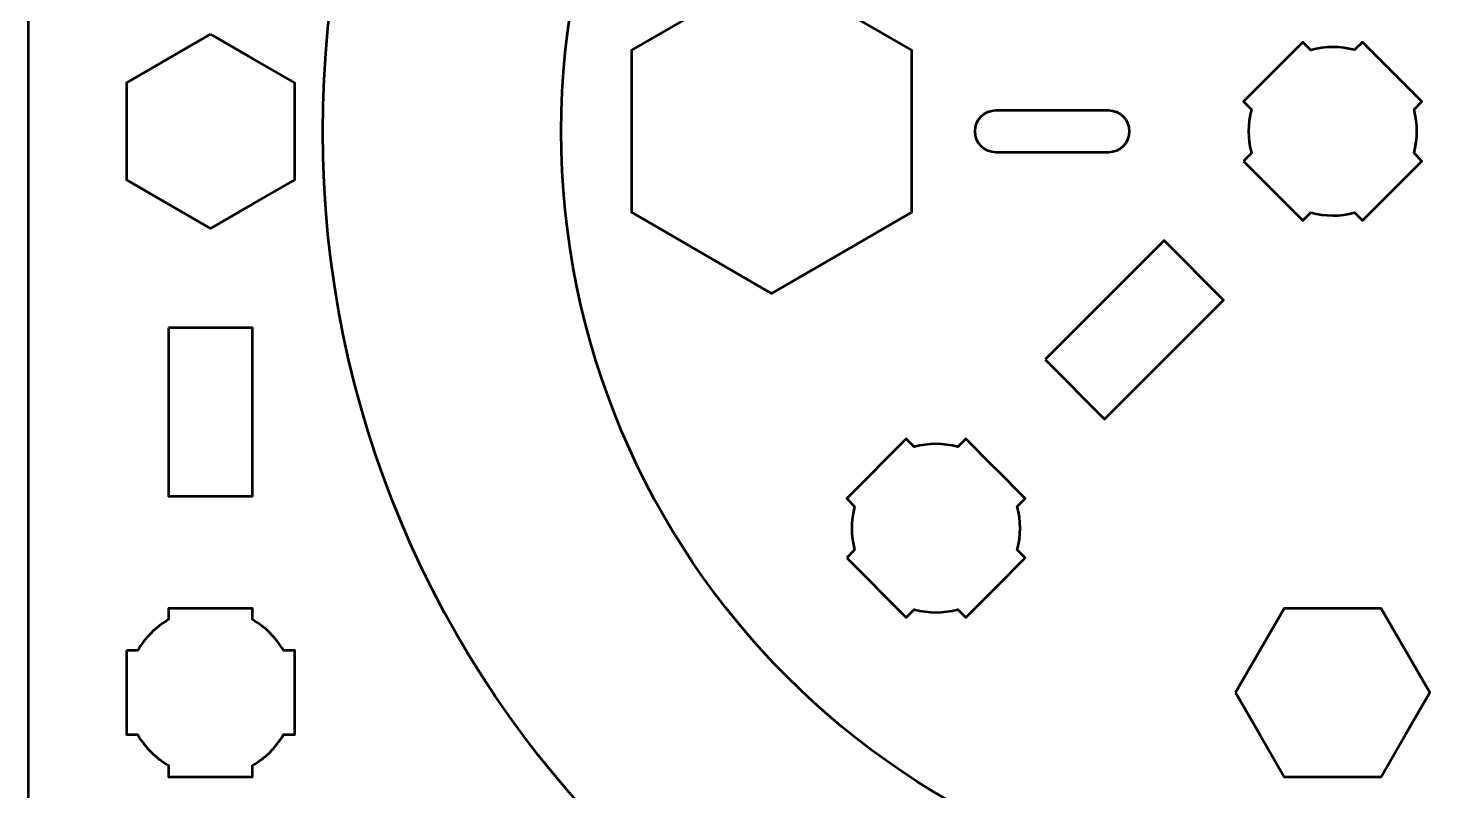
# Model space of a CAD drawing. Header units: centimetres. Extents: x -35.2 to 14.2, y -19.5 to -10.2.
# Drawn here: x 4.85 to 9.87, y -17.2 to -14.48 of the extents above; entities that cross this region are included whole.
import ezdxf

# ---------------------------------------------------------------- set-up
doc = ezdxf.new("R2010")
doc.units = ezdxf.units.CM
doc.header["$MEASUREMENT"] = 0
doc.layers.add('Layer 1', color=7, linetype='Continuous')

msp = doc.modelspace()

# ---------------------------------------------------------------- linework, layer by layer
at = {"layer": 'Layer 1', "lineweight": 53}
for centre, major_axis in [((9.49999, -14.85001), (0, 3.6)), ((9.49999, -14.85), (0, 2.75))]:
    msp.add_ellipse(centre, major_axis=major_axis, ratio=1, dxfattribs=at)
for points, knots in [([(5.35005, -10.19995), (5.35005, -10.19995), (13.64995, -10.19995), (13.64995, -10.19995), (13.64995, -10.19995), (13.92695, -10.19995), (14.15005, -10.42305), (14.15005, -10.70005), (14.15005, -10.70005), (14.15005, -10.70005), (14.15005, -18.99995), (14.15005, -18.99995), (14.15005, -18.99995), (14.15005, -19.27695), (13.92695, -19.50005), (13.64995, -19.50005), (13.64995, -19.50005), (13.64995, -19.50005), (5.35005, -19.50005), (5.35005, -19.50005), (5.35005, -19.50005), (5.07305, -19.50005), (4.84995, -19.27695), (4.84995, -18.99995), (4.84995, -18.99995), (4.84995, -18.99995), (4.84995, -10.70005), (4.84995, -10.70005), (4.84995, -10.70005), (4.84995, -10.42305), (5.07305, -10.19995), (5.35005, -10.19995)], [0, 0, 0, 0, 0.125, 0.125, 0.125, 0.125, 0.25, 0.25, 0.25, 0.25, 0.375, 0.375, 0.375, 0.375, 0.5, 0.5, 0.5, 0.5, 0.625, 0.625, 0.625, 0.625, 0.75, 0.75, 0.75, 0.75, 0.875, 0.875, 0.875, 0.875, 1, 1, 1, 1]), ([(7.5, -14.27263), (7.5, -14.27263), (7.75, -14.41697), (7.75, -14.41697), (7.75, -14.41697), (7.75, -14.41697), (8, -14.56131), (8, -14.56131), (8, -14.56131), (8, -14.56131), (8, -14.84999), (8, -14.84999), (8, -14.84999), (8, -14.84999), (8, -15.13867), (8, -15.13867), (8, -15.13867), (8, -15.13867), (7.75, -15.28301), (7.75, -15.28301), (7.75, -15.28301), (7.75, -15.28301), (7.5, -15.42735), (7.5, -15.42735), (7.5, -15.42735), (7.5, -15.42735), (7.25, -15.28301), (7.25, -15.28301), (7.25, -15.28301), (7.25, -15.28301), (7, -15.13867), (7, -15.13867), (7, -15.13867), (7, -15.13867), (7, -14.84999), (7, -14.84999), (7, -14.84999), (7, -14.84999), (7, -14.56131), (7, -14.56131), (7, -14.56131), (7, -14.56131), (7.25, -14.41697), (7.25, -14.41697), (7.25, -14.41697), (7.25, -14.41697), (7.5, -14.27263), (7.5, -14.27263)], [0, 0, 0, 0, 0.0833333, 0.0833333, 0.0833333, 0.0833333, 0.1666667, 0.1666667, 0.1666667, 0.1666667, 0.25, 0.25, 0.25, 0.25, 0.3333333, 0.3333333, 0.3333333, 0.3333333, 0.4166667, 0.4166667, 0.4166667, 0.4166667, 0.5, 0.5, 0.5, 0.5, 0.5833333, 0.5833333, 0.5833333, 0.5833333, 0.6666667, 0.6666667, 0.6666667, 0.6666667, 0.75, 0.75, 0.75, 0.75, 0.8333333, 0.8333333, 0.8333333, 0.8333333, 0.9166667, 0.9166667, 0.9166667, 0.9166667, 1, 1, 1, 1]), ([(5.5, -14.50357), (5.5, -14.50357), (5.65, -14.59018), (5.65, -14.59018), (5.65, -14.59018), (5.65, -14.59018), (5.8, -14.67678), (5.8, -14.67678), (5.8, -14.67678), (5.8, -14.67678), (5.8, -14.84998), (5.8, -14.84998), (5.8, -14.84998), (5.8, -14.84998), (5.8, -15.02318), (5.8, -15.02318), (5.8, -15.02318), (5.8, -15.02318), (5.65, -15.10978), (5.65, -15.10978), (5.65, -15.10978), (5.65, -15.10978), (5.5, -15.19639), (5.5, -15.19639), (5.5, -15.19639), (5.5, -15.19639), (5.35, -15.10978), (5.35, -15.10978), (5.35, -15.10978), (5.35, -15.10978), (5.2, -15.02318), (5.2, -15.02318), (5.2, -15.02318), (5.2, -15.02318), (5.2, -14.84998), (5.2, -14.84998), (5.2, -14.84998), (5.2, -14.84998), (5.2, -14.67678), (5.2, -14.67678), (5.2, -14.67678), (5.2, -14.67678), (5.35, -14.59018), (5.35, -14.59018), (5.35, -14.59018), (5.35, -14.59018), (5.5, -14.50357), (5.5, -14.50357)], [0, 0, 0, 0, 0.0833333, 0.0833333, 0.0833333, 0.0833333, 0.1666667, 0.1666667, 0.1666667, 0.1666667, 0.25, 0.25, 0.25, 0.25, 0.3333333, 0.3333333, 0.3333333, 0.3333333, 0.4166667, 0.4166667, 0.4166667, 0.4166667, 0.5, 0.5, 0.5, 0.5, 0.5833333, 0.5833333, 0.5833333, 0.5833333, 0.6666667, 0.6666667, 0.6666667, 0.6666667, 0.75, 0.75, 0.75, 0.75, 0.8333333, 0.8333333, 0.8333333, 0.8333333, 0.9166667, 0.9166667, 0.9166667, 0.9166667, 1, 1, 1, 1]), ([(9.18179, -14.95606), (9.18179, -14.95606), (9.21021, -14.92763), (9.21021, -14.92763), (9.21021, -14.92763), (9.19664, -14.87683), (9.19666, -14.82317), (9.21023, -14.77237), (9.21023, -14.77237), (9.21023, -14.77237), (9.18179, -14.74393), (9.18179, -14.74393), (9.18179, -14.74393), (9.18179, -14.74393), (9.39392, -14.5318), (9.39392, -14.5318), (9.39392, -14.5318), (9.39392, -14.5318), (9.42234, -14.56021), (9.42234, -14.56021), (9.42234, -14.56021), (9.47315, -14.54664), (9.52685, -14.54661), (9.57768, -14.56016), (9.57768, -14.56016), (9.57768, -14.56016), (9.60605, -14.5318), (9.60605, -14.5318), (9.60605, -14.5318), (9.60605, -14.5318), (9.70888, -14.63462), (9.70888, -14.63462), (9.70888, -14.63462), (9.70888, -14.63462), (9.71221, -14.63787), (9.71221, -14.63787), (9.71221, -14.63787), (9.71221, -14.63787), (9.71545, -14.64119), (9.71545, -14.64119), (9.71545, -14.64119), (9.71545, -14.64119), (9.81818, -14.74393), (9.81818, -14.74393), (9.81818, -14.74393), (9.81818, -14.74393), (9.78985, -14.77226), (9.78985, -14.77226), (9.78985, -14.77226), (9.80344, -14.82312), (9.80345, -14.87686), (9.78986, -14.92773), (9.78986, -14.92773), (9.78986, -14.92773), (9.81818, -14.95606), (9.81818, -14.95606), (9.81818, -14.95606), (9.81818, -14.95606), (9.71687, -15.05737), (9.71687, -15.05737), (9.71687, -15.05737), (9.71687, -15.05737), (9.71221, -15.06215), (9.71221, -15.06215), (9.71221, -15.06215), (9.71221, -15.06215), (9.70743, -15.06681), (9.70743, -15.06681), (9.70743, -15.06681), (9.70743, -15.06681), (9.60605, -15.16819), (9.60605, -15.16819), (9.60605, -15.16819), (9.60605, -15.16819), (9.5777, -15.13984), (9.5777, -15.13984), (9.5777, -15.13984), (9.52685, -15.1534), (9.47314, -15.15339), (9.42231, -15.1398), (9.42231, -15.1398), (9.42231, -15.1398), (9.39392, -15.16819), (9.39392, -15.16819), (9.39392, -15.16819), (9.39392, -15.16819), (9.18179, -14.95606), (9.18179, -14.95606)], [0, 0, 0, 0, 0.0454545, 0.0454545, 0.0454545, 0.0454545, 0.0909091, 0.0909091, 0.0909091, 0.0909091, 0.1363636, 0.1363636, 0.1363636, 0.1363636, 0.1818182, 0.1818182, 0.1818182, 0.1818182, 0.2272727, 0.2272727, 0.2272727, 0.2272727, 0.2727273, 0.2727273, 0.2727273, 0.2727273, 0.3181818, 0.3181818, 0.3181818, 0.3181818, 0.3636364, 0.3636364, 0.3636364, 0.3636364, 0.4090909, 0.4090909, 0.4090909, 0.4090909, 0.4545455, 0.4545455, 0.4545455, 0.4545455, 0.5, 0.5, 0.5, 0.5, 0.5454545, 0.5454545, 0.5454545, 0.5454545, 0.5909091, 0.5909091, 0.5909091, 0.5909091, 0.6363636, 0.6363636, 0.6363636, 0.6363636, 0.6818182, 0.6818182, 0.6818182, 0.6818182, 0.7272727, 0.7272727, 0.7272727, 0.7272727, 0.7727273, 0.7727273, 0.7727273, 0.7727273, 0.8181818, 0.8181818, 0.8181818, 0.8181818, 0.8636364, 0.8636364, 0.8636364, 0.8636364, 0.9090909, 0.9090909, 0.9090909, 0.9090909, 0.9545455, 0.9545455, 0.9545455, 0.9545455, 1, 1, 1, 1]), ([(8.3, -14.775), (8.25859, -14.775), (8.225, -14.80859), (8.225, -14.85), (8.225, -14.85), (8.225, -14.89141), (8.25859, -14.925), (8.3, -14.925), (8.3, -14.925), (8.3, -14.925), (8.7, -14.925), (8.7, -14.925), (8.7, -14.925), (8.74141, -14.925), (8.775, -14.89141), (8.775, -14.85), (8.775, -14.85), (8.775, -14.80859), (8.74141, -14.775), (8.7, -14.775), (8.7, -14.775), (8.7, -14.775), (8.3, -14.775), (8.3, -14.775)], [0, 0, 0, 0, 0.1666667, 0.1666667, 0.1666667, 0.1666667, 0.3333333, 0.3333333, 0.3333333, 0.3333333, 0.5, 0.5, 0.5, 0.5, 0.6666667, 0.6666667, 0.6666667, 0.6666667, 0.8333333, 0.8333333, 0.8333333, 0.8333333, 1, 1, 1, 1]), ([(8.47465, -15.66322), (8.47465, -15.66322), (8.89892, -15.23895), (8.89892, -15.23895), (8.89892, -15.23895), (8.89892, -15.23895), (9.11105, -15.45109), (9.11105, -15.45109), (9.11105, -15.45109), (9.11105, -15.45109), (8.68678, -15.87536), (8.68678, -15.87536), (8.68678, -15.87536), (8.68678, -15.87536), (8.47465, -15.66322), (8.47465, -15.66322)], [0, 0, 0, 0, 0.25, 0.25, 0.25, 0.25, 0.5, 0.5, 0.5, 0.5, 0.75, 0.75, 0.75, 0.75, 1, 1, 1, 1]), ([(5.35005, -15.55003), (5.35005, -15.55003), (5.65005, -15.55003), (5.65005, -15.55003), (5.65005, -15.55003), (5.65005, -15.55003), (5.65005, -16.15003), (5.65005, -16.15003), (5.65005, -16.15003), (5.65005, -16.15003), (5.35005, -16.15003), (5.35005, -16.15003), (5.35005, -16.15003), (5.35005, -16.15003), (5.35005, -15.55003), (5.35005, -15.55003)], [0, 0, 0, 0, 0.25, 0.25, 0.25, 0.25, 0.5, 0.5, 0.5, 0.5, 0.75, 0.75, 0.75, 0.75, 1, 1, 1, 1]), ([(7.76757, -16.37027), (7.76757, -16.37027), (7.79599, -16.34184), (7.79599, -16.34184), (7.79599, -16.34184), (7.78242, -16.29104), (7.78244, -16.23738), (7.79601, -16.18658), (7.79601, -16.18658), (7.79601, -16.18658), (7.76757, -16.15814), (7.76757, -16.15814), (7.76757, -16.15814), (7.76757, -16.15814), (7.9797, -15.94601), (7.9797, -15.94601), (7.9797, -15.94601), (7.9797, -15.94601), (8.00812, -15.97442), (8.00812, -15.97442), (8.00812, -15.97442), (8.05893, -15.96085), (8.11263, -15.96082), (8.16346, -15.97437), (8.16346, -15.97437), (8.16346, -15.97437), (8.19183, -15.94601), (8.19183, -15.94601), (8.19183, -15.94601), (8.19183, -15.94601), (8.29466, -16.04883), (8.29466, -16.04883), (8.29466, -16.04883), (8.29466, -16.04883), (8.29799, -16.05208), (8.29799, -16.05208), (8.29799, -16.05208), (8.29799, -16.05208), (8.30123, -16.0554), (8.30123, -16.0554), (8.30123, -16.0554), (8.30123, -16.0554), (8.40396, -16.15814), (8.40396, -16.15814), (8.40396, -16.15814), (8.40396, -16.15814), (8.37563, -16.18647), (8.37563, -16.18647), (8.37563, -16.18647), (8.38922, -16.23733), (8.38923, -16.29107), (8.37564, -16.34194), (8.37564, -16.34194), (8.37564, -16.34194), (8.40396, -16.37027), (8.40396, -16.37027), (8.40396, -16.37027), (8.40396, -16.37027), (8.30265, -16.47158), (8.30265, -16.47158), (8.30265, -16.47158), (8.30265, -16.47158), (8.29799, -16.47636), (8.29799, -16.47636), (8.29799, -16.47636), (8.29799, -16.47636), (8.29321, -16.48102), (8.29321, -16.48102), (8.29321, -16.48102), (8.29321, -16.48102), (8.19183, -16.5824), (8.19183, -16.5824), (8.19183, -16.5824), (8.19183, -16.5824), (8.16348, -16.55405), (8.16348, -16.55405), (8.16348, -16.55405), (8.11263, -16.56761), (8.05892, -16.5676), (8.00809, -16.55401), (8.00809, -16.55401), (8.00809, -16.55401), (7.9797, -16.5824), (7.9797, -16.5824), (7.9797, -16.5824), (7.9797, -16.5824), (7.76757, -16.37027), (7.76757, -16.37027)], [0, 0, 0, 0, 0.0454545, 0.0454545, 0.0454545, 0.0454545, 0.0909091, 0.0909091, 0.0909091, 0.0909091, 0.1363636, 0.1363636, 0.1363636, 0.1363636, 0.1818182, 0.1818182, 0.1818182, 0.1818182, 0.2272727, 0.2272727, 0.2272727, 0.2272727, 0.2727273, 0.2727273, 0.2727273, 0.2727273, 0.3181818, 0.3181818, 0.3181818, 0.3181818, 0.3636364, 0.3636364, 0.3636364, 0.3636364, 0.4090909, 0.4090909, 0.4090909, 0.4090909, 0.4545455, 0.4545455, 0.4545455, 0.4545455, 0.5, 0.5, 0.5, 0.5, 0.5454545, 0.5454545, 0.5454545, 0.5454545, 0.5909091, 0.5909091, 0.5909091, 0.5909091, 0.6363636, 0.6363636, 0.6363636, 0.6363636, 0.6818182, 0.6818182, 0.6818182, 0.6818182, 0.7272727, 0.7272727, 0.7272727, 0.7272727, 0.7727273, 0.7727273, 0.7727273, 0.7727273, 0.8181818, 0.8181818, 0.8181818, 0.8181818, 0.8636364, 0.8636364, 0.8636364, 0.8636364, 0.9090909, 0.9090909, 0.9090909, 0.9090909, 0.9545455, 0.9545455, 0.9545455, 0.9545455, 1, 1, 1, 1]), ([(5.19999, -16.69997), (5.19999, -16.69997), (5.24019, -16.69997), (5.24019, -16.69997), (5.24019, -16.69997), (5.26652, -16.65445), (5.30448, -16.61652), (5.34999, -16.59019), (5.34999, -16.59019), (5.34999, -16.59019), (5.34999, -16.54997), (5.34999, -16.54997), (5.34999, -16.54997), (5.34999, -16.54997), (5.64999, -16.54997), (5.64999, -16.54997), (5.64999, -16.54997), (5.64999, -16.54997), (5.64999, -16.59016), (5.64999, -16.59016), (5.64999, -16.59016), (5.69552, -16.61649), (5.73351, -16.65444), (5.75987, -16.69997), (5.75987, -16.69997), (5.75987, -16.69997), (5.79999, -16.69997), (5.79999, -16.69997), (5.79999, -16.69997), (5.79999, -16.69997), (5.79999, -16.84539), (5.79999, -16.84539), (5.79999, -16.84539), (5.79999, -16.84539), (5.80005, -16.85004), (5.80005, -16.85004), (5.80005, -16.85004), (5.80005, -16.85004), (5.79999, -16.85468), (5.79999, -16.85468), (5.79999, -16.85468), (5.79999, -16.85468), (5.79999, -16.99997), (5.79999, -16.99997), (5.79999, -16.99997), (5.79999, -16.99997), (5.75992, -16.99997), (5.75992, -16.99997), (5.75992, -16.99997), (5.73357, -17.04554), (5.69557, -17.08355), (5.64999, -17.10991), (5.64999, -17.10991), (5.64999, -17.10991), (5.64999, -17.14997), (5.64999, -17.14997), (5.64999, -17.14997), (5.64999, -17.14997), (5.50671, -17.14997), (5.50671, -17.14997), (5.50671, -17.14997), (5.50671, -17.14997), (5.50004, -17.15005), (5.50004, -17.15005), (5.50004, -17.15005), (5.50004, -17.15005), (5.49336, -17.14997), (5.49336, -17.14997), (5.49336, -17.14997), (5.49336, -17.14997), (5.34999, -17.14997), (5.34999, -17.14997), (5.34999, -17.14997), (5.34999, -17.14997), (5.34999, -17.10987), (5.34999, -17.10987), (5.34999, -17.10987), (5.30445, -17.08351), (5.26647, -17.04552), (5.24014, -16.99997), (5.24014, -16.99997), (5.24014, -16.99997), (5.19999, -16.99997), (5.19999, -16.99997), (5.19999, -16.99997), (5.19999, -16.99997), (5.19999, -16.69997), (5.19999, -16.69997)], [0, 0, 0, 0, 0.0454545, 0.0454545, 0.0454545, 0.0454545, 0.0909091, 0.0909091, 0.0909091, 0.0909091, 0.1363636, 0.1363636, 0.1363636, 0.1363636, 0.1818182, 0.1818182, 0.1818182, 0.1818182, 0.2272727, 0.2272727, 0.2272727, 0.2272727, 0.2727273, 0.2727273, 0.2727273, 0.2727273, 0.3181818, 0.3181818, 0.3181818, 0.3181818, 0.3636364, 0.3636364, 0.3636364, 0.3636364, 0.4090909, 0.4090909, 0.4090909, 0.4090909, 0.4545455, 0.4545455, 0.4545455, 0.4545455, 0.5, 0.5, 0.5, 0.5, 0.5454545, 0.5454545, 0.5454545, 0.5454545, 0.5909091, 0.5909091, 0.5909091, 0.5909091, 0.6363636, 0.6363636, 0.6363636, 0.6363636, 0.6818182, 0.6818182, 0.6818182, 0.6818182, 0.7272727, 0.7272727, 0.7272727, 0.7272727, 0.7727273, 0.7727273, 0.7727273, 0.7727273, 0.8181818, 0.8181818, 0.8181818, 0.8181818, 0.8636364, 0.8636364, 0.8636364, 0.8636364, 0.9090909, 0.9090909, 0.9090909, 0.9090909, 0.9545455, 0.9545455, 0.9545455, 0.9545455, 1, 1, 1, 1]), ([(9.15359, -16.84997), (9.15359, -16.84997), (9.2402, -16.69997), (9.2402, -16.69997), (9.2402, -16.69997), (9.2402, -16.69997), (9.3268, -16.54997), (9.3268, -16.54997), (9.3268, -16.54997), (9.3268, -16.54997), (9.5, -16.54997), (9.5, -16.54997), (9.5, -16.54997), (9.5, -16.54997), (9.6732, -16.54997), (9.6732, -16.54997), (9.6732, -16.54997), (9.6732, -16.54997), (9.7598, -16.69997), (9.7598, -16.69997), (9.7598, -16.69997), (9.7598, -16.69997), (9.84641, -16.84997), (9.84641, -16.84997), (9.84641, -16.84997), (9.84641, -16.84997), (9.7598, -16.99997), (9.7598, -16.99997), (9.7598, -16.99997), (9.7598, -16.99997), (9.6732, -17.14997), (9.6732, -17.14997), (9.6732, -17.14997), (9.6732, -17.14997), (9.5, -17.14997), (9.5, -17.14997), (9.5, -17.14997), (9.5, -17.14997), (9.3268, -17.14997), (9.3268, -17.14997), (9.3268, -17.14997), (9.3268, -17.14997), (9.2402, -16.99997), (9.2402, -16.99997), (9.2402, -16.99997), (9.2402, -16.99997), (9.15359, -16.84997), (9.15359, -16.84997)], [0, 0, 0, 0, 0.0833333, 0.0833333, 0.0833333, 0.0833333, 0.1666667, 0.1666667, 0.1666667, 0.1666667, 0.25, 0.25, 0.25, 0.25, 0.3333333, 0.3333333, 0.3333333, 0.3333333, 0.4166667, 0.4166667, 0.4166667, 0.4166667, 0.5, 0.5, 0.5, 0.5, 0.5833333, 0.5833333, 0.5833333, 0.5833333, 0.6666667, 0.6666667, 0.6666667, 0.6666667, 0.75, 0.75, 0.75, 0.75, 0.8333333, 0.8333333, 0.8333333, 0.8333333, 0.9166667, 0.9166667, 0.9166667, 0.9166667, 1, 1, 1, 1])]:
    msp.add_open_spline(points, degree=3, knots=knots, dxfattribs=at)

doc.saveas('drawing.dxf')
